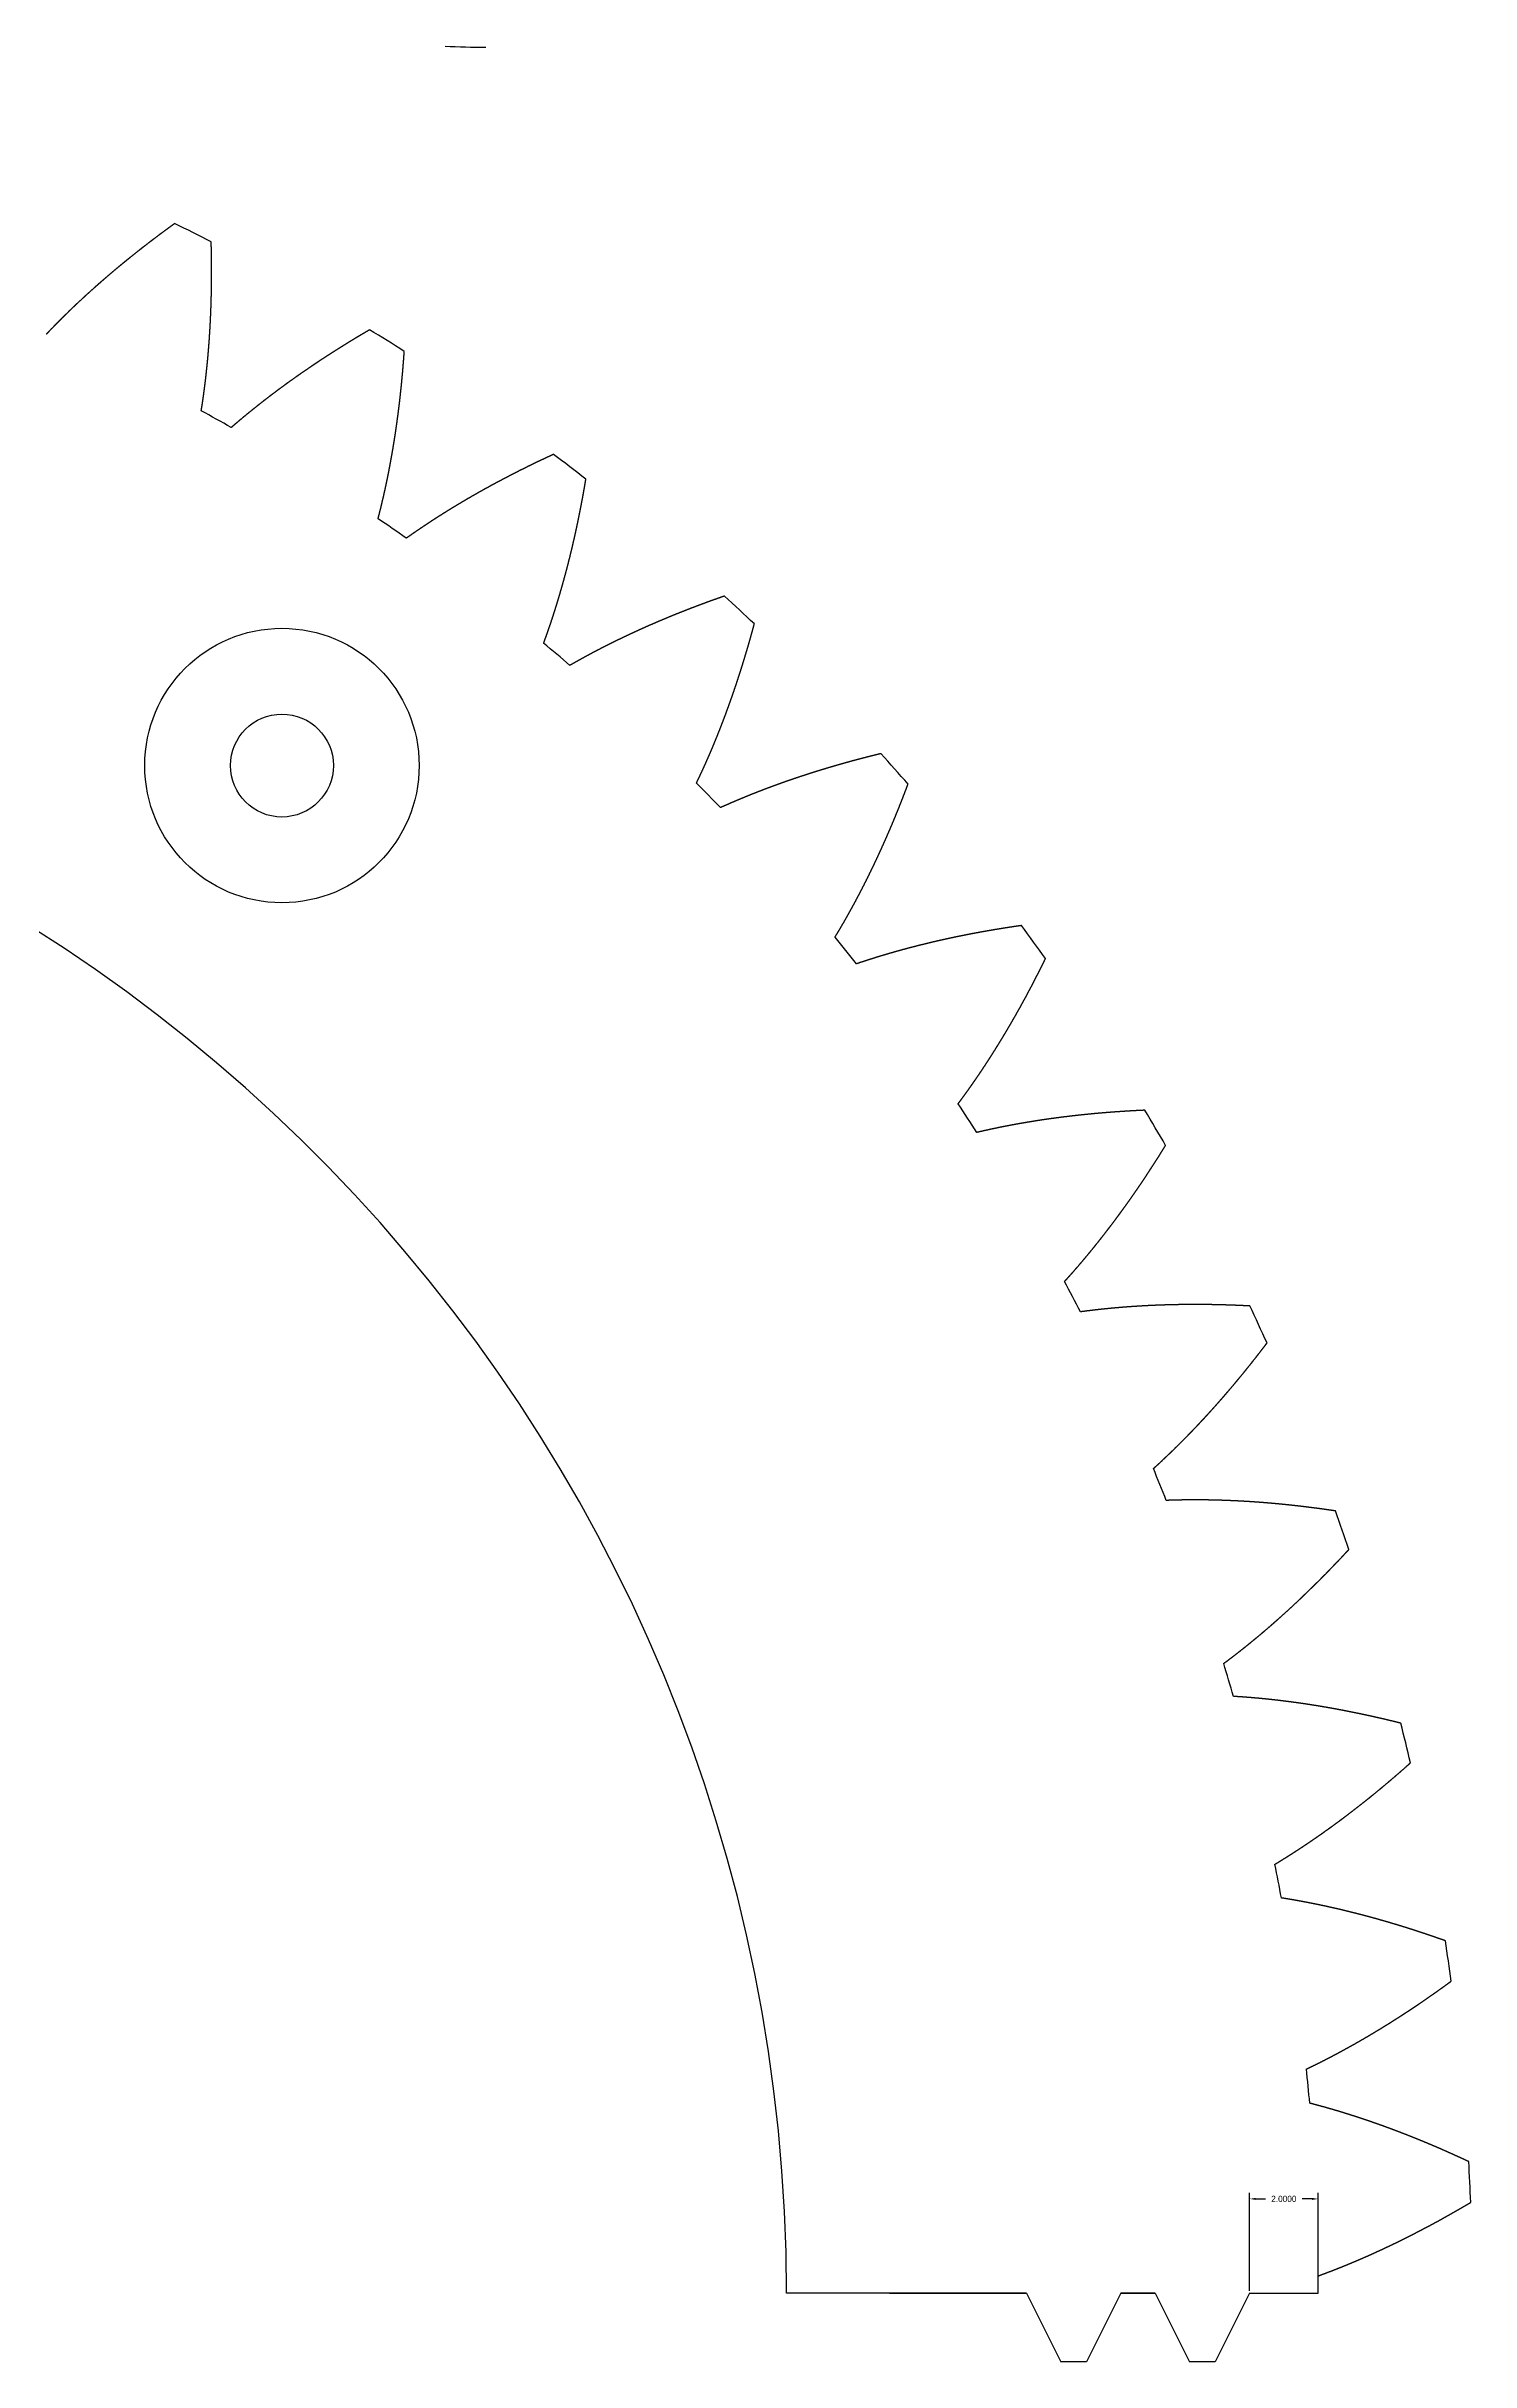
# Model space of a CAD drawing. Header units: millimetres. Extents: x -106 to 415, y -206 to 191.
# Drawn here: x -13.8 to 27.7, y -134.5 to -67 of the extents above; entities that cross this region are included whole.
import ezdxf

# ---------------------------------------------------------------- set-up
doc = ezdxf.new("R2010")
doc.units = ezdxf.units.MM
doc.header["$MEASUREMENT"] = 0

msp = doc.modelspace()

# ---------------------------------------------------------------- linework, layer by layer
at = {"linetype": 'Continuous'}
for p, q in [((21.24198, -132.39052), (21.24198, -129.52771)), ((23.24198, -132.39052), (23.24198, -129.52771)), ((21.42198, -129.70771), (21.70626, -129.70771)), ((23.06198, -129.70771), (22.77769, -129.70771)), ((14.74198, -132.45302), (7.74197, -132.45302)), ((10.74197, -132.45302), (14.74198, -132.45302)), ((14.74198, -132.45302), (15.74198, -134.45302)), ((17.49198, -132.45302), (16.49198, -134.45302)), ((17.49198, -132.45302), (18.49198, -132.45302)), ((18.49198, -132.45302), (17.49198, -132.45302)), ((18.49198, -132.45302), (19.49198, -134.45302)), ((21.24198, -132.45302), (20.24198, -134.45302)), ((21.24198, -132.45302), (23.24198, -132.45302)), ((16.49198, -134.45302), (15.74198, -134.45302)), ((20.24198, -134.45302), (19.49198, -134.45302))]:
    msp.add_line(p, q, dxfattribs=at)
msp.add_circle((-6.96942, -87.92833), 4, dxfattribs=at)
msp.add_circle((-6.96942, -87.92833), 1.5)
for centre, radius, start, end in [((0.00001, 0.00001), 67, 268.1069403, 269.1238291), ((-39.25802, -132.45302), 67, 63.1838634, 64.2007522), ((-39.25802, -132.45302), 67, 57.6454018, 58.6622907), ((-39.25802, -132.45302), 62.5, 60.4646701, 61.3814839), ((-39.25802, -132.45302), 67, 52.1069403, 53.1238291), ((-39.25802, -132.45302), 62.5, 54.9262085, 55.8430224), ((-39.25802, -132.45302), 67, 46.5684787, 47.5853676), ((-39.25802, -132.45302), 62.5, 49.387747, 50.3045609), ((-39.25803, -132.45302), 47, 0.0000019, 177.2307676), ((-39.25802, -132.45302), 67, 41.0300172, 42.046906), ((-39.25802, -132.45302), 62.5, 43.8492855, 44.7660993), ((-39.25802, -132.45302), 62.5, 38.3108239, 39.2276378), ((-39.25802, -132.45302), 67, 35.4915557, 36.5084445), ((-39.25802, -132.45302), 62.5, 32.7723624, 33.6891762), ((-39.25802, -132.45302), 67, 29.9530941, 30.969983), ((-39.25802, -132.45302), 62.5, 27.2339009, 28.1507147), ((-39.25802, -132.45302), 67, 24.4146326, 25.4315214), ((-39.25802, -132.45302), 62.5, 21.6954393, 22.6122532), ((-39.25802, -132.45302), 67, 18.8761711, 19.8930599), ((-39.25802, -132.45302), 62.5, 16.1569778, 17.0737916), ((-39.25802, -132.45302), 67, 13.3377095, 14.3545984), ((-39.25802, -132.45302), 62.5, 10.6185162, 11.5353301), ((-39.25802, -132.45302), 67, 7.799248, 8.8161368), ((-39.25802, -132.45302), 62.5, 5.0800547, 5.9968686), ((-39.25802, -132.45302), 67, 2.2607864, 3.2776753), ((-39.25802, -132.45302), 62.5, 0.0000001, 0.458407)]:
    msp.add_arc(centre, radius, start, end)
for points in [[(-10.09833, -72.13127), (-10.11657, -72.14441), (-10.15303, -72.1707), (-10.20761, -72.21022), (-10.28019, -72.26306), (-10.37059, -72.32938), (-10.46067, -72.39595), (-10.55042, -72.46278), (-10.63984, -72.52987), (-10.72893, -72.59722), (-10.81768, -72.66483), (-10.9061, -72.7327), (-10.99418, -72.80084), (-11.08192, -72.86923), (-11.16932, -72.93789), (-11.25636, -73.00681), (-11.34306, -73.07599), (-11.42941, -73.14544), (-11.5154, -73.21515), (-11.60104, -73.28512), (-11.68632, -73.35536), (-11.77123, -73.42587), (-11.85578, -73.49664), (-11.93996, -73.56768), (-12.02376, -73.63899), (-12.10719, -73.71056), (-12.19025, -73.7824), (-12.27292, -73.85452), (-12.35521, -73.9269), (-12.43711, -73.99955), (-12.51862, -74.07248), (-12.59973, -74.14568), (-12.68044, -74.21915), (-12.76074, -74.2929), (-12.84064, -74.36693), (-12.92013, -74.44123), (-12.9992, -74.51581), (-13.07786, -74.59067), (-13.15609, -74.66581), (-13.2339, -74.74123), (-13.31127, -74.81694), (-13.38819, -74.89293), (-13.46467, -74.96921), (-13.54069, -75.04578), (-13.61625, -75.12265), (-13.69136, -75.1998), (-13.75109, -75.26175), (-13.79568, -75.30834), (-13.82531, -75.33946), (-13.8401, -75.35503)], [(-9.32205, -77.58875), (-9.31866, -77.56754), (-9.31192, -77.5251), (-9.30197, -77.46138), (-9.28901, -77.37631), (-9.27331, -77.26979), (-9.25812, -77.16308), (-9.24344, -77.05618), (-9.22926, -76.9491), (-9.21558, -76.84184), (-9.2024, -76.7344), (-9.18972, -76.62678), (-9.17751, -76.519), (-9.16579, -76.41105), (-9.15454, -76.30293), (-9.14376, -76.19466), (-9.13345, -76.08623), (-9.12361, -75.97764), (-9.11424, -75.8689), (-9.10532, -75.76001), (-9.09686, -75.65096), (-9.08886, -75.54177), (-9.08131, -75.43244), (-9.0742, -75.32297), (-9.06755, -75.21336), (-9.06133, -75.10361), (-9.05556, -74.99372), (-9.05022, -74.8837), (-9.04532, -74.77355), (-9.04086, -74.66327), (-9.03682, -74.55287), (-9.03322, -74.44234), (-9.03004, -74.33168), (-9.02729, -74.22091), (-9.02495, -74.11001), (-9.02305, -73.999), (-9.02155, -73.88787), (-9.02048, -73.77663), (-9.01982, -73.66528), (-9.01958, -73.55381), (-9.01974, -73.44224), (-9.02032, -73.33055), (-9.0213, -73.21877), (-9.02269, -73.10688), (-9.02449, -72.99489), (-9.02669, -72.88279), (-9.02877, -72.79304), (-9.03051, -72.72567), (-9.03175, -72.68074), (-9.03239, -72.65828)], [(-4.41257, -75.22719), (-4.432, -75.23851), (-4.47082, -75.26116), (-4.52896, -75.29523), (-4.6063, -75.34082), (-4.70268, -75.3981), (-4.79876, -75.45566), (-4.89454, -75.51352), (-4.99002, -75.57166), (-5.08519, -75.6301), (-5.18006, -75.68883), (-5.27462, -75.74785), (-5.36886, -75.80717), (-5.46279, -75.86678), (-5.55641, -75.92668), (-5.6497, -75.98688), (-5.74267, -76.04737), (-5.83532, -76.10816), (-5.92764, -76.16924), (-6.01963, -76.23062), (-6.11129, -76.29231), (-6.20261, -76.35429), (-6.29359, -76.41657), (-6.38423, -76.47915), (-6.47453, -76.54204), (-6.56448, -76.60522), (-6.65408, -76.66872), (-6.74333, -76.73251), (-6.83222, -76.79662), (-6.92075, -76.86103), (-7.00891, -76.92575), (-7.09671, -76.99078), (-7.18413, -77.05612), (-7.27118, -77.12177), (-7.35785, -77.18774), (-7.44414, -77.25403), (-7.53004, -77.32063), (-7.61556, -77.38755), (-7.70068, -77.45478), (-7.7854, -77.52234), (-7.86971, -77.59023), (-7.95361, -77.65844), (-8.03709, -77.72699), (-8.12015, -77.79586), (-8.20278, -77.86507), (-8.28499, -77.93461), (-8.35041, -77.99051), (-8.39929, -78.03258), (-8.43179, -78.0607), (-8.44801, -78.07477)], [(-4.16664, -80.73412), (-4.16121, -80.71333), (-4.15041, -80.67174), (-4.13436, -80.60928), (-4.11325, -80.52586), (-4.08734, -80.42134), (-4.06192, -80.3166), (-4.03699, -80.21162), (-4.01254, -80.10641), (-3.98858, -80.00096), (-3.96509, -79.8953), (-3.94208, -79.78941), (-3.91953, -79.68331), (-3.89744, -79.57699), (-3.87581, -79.47047), (-3.85463, -79.36374), (-3.83391, -79.25681), (-3.81363, -79.14968), (-3.7938, -79.04235), (-3.77442, -78.93483), (-3.75548, -78.82711), (-3.73697, -78.7192), (-3.7189, -78.61111), (-3.70127, -78.50283), (-3.68406, -78.39437), (-3.66728, -78.28573), (-3.65093, -78.17692), (-3.635, -78.06793), (-3.61949, -77.95877), (-3.60441, -77.84943), (-3.58973, -77.73993), (-3.57548, -77.63027), (-3.56164, -77.52044), (-3.5482, -77.41044), (-3.53518, -77.30029), (-3.52257, -77.18998), (-3.51036, -77.07952), (-3.49855, -76.9689), (-3.48715, -76.85813), (-3.47615, -76.7472), (-3.46554, -76.63614), (-3.45534, -76.52492), (-3.44553, -76.41356), (-3.43611, -76.30206), (-3.42709, -76.19041), (-3.41846, -76.07863), (-3.41187, -75.98909), (-3.4071, -75.92188), (-3.404, -75.87704), (-3.40247, -75.85461)], [(0.94784, -78.85742), (0.92742, -78.8668), (0.8866, -78.8856), (0.82544, -78.9139), (0.74406, -78.95181), (0.6426, -78.99952), (0.54141, -79.04754), (0.44049, -79.09589), (0.33985, -79.14455), (0.23948, -79.19353), (0.13938, -79.24283), (0.03957, -79.29245), (-0.05996, -79.34239), (-0.1592, -79.39265), (-0.25816, -79.44324), (-0.35683, -79.49415), (-0.4552, -79.54539), (-0.55328, -79.59695), (-0.65107, -79.64884), (-0.74855, -79.70106), (-0.84574, -79.75361), (-0.94261, -79.80648), (-1.03918, -79.85969), (-1.13544, -79.91324), (-1.23139, -79.96711), (-1.32702, -80.02132), (-1.42233, -80.07587), (-1.51731, -80.13076), (-1.61197, -80.18598), (-1.70631, -80.24155), (-1.80031, -80.29746), (-1.89397, -80.35371), (-1.98729, -80.41031), (-2.08027, -80.46726), (-2.17291, -80.52455), (-2.26519, -80.5822), (-2.35712, -80.6402), (-2.44869, -80.69855), (-2.5399, -80.75726), (-2.63075, -80.81633), (-2.72122, -80.87576), (-2.81131, -80.93556), (-2.90102, -80.99572), (-2.99034, -81.05626), (-3.07926, -81.11717), (-3.1678, -81.17845), (-3.23831, -81.22778), (-3.29102, -81.26494), (-3.32608, -81.28978), (-3.34359, -81.30222)], [(0.66114, -84.36237), (0.66854, -84.3422), (0.6833, -84.30184), (0.70531, -84.24122), (0.73438, -84.16023), (0.77025, -84.05871), (0.80566, -83.9569), (0.84061, -83.85482), (0.87509, -83.75246), (0.90912, -83.64982), (0.9427, -83.54692), (0.97583, -83.44374), (1.00851, -83.34031), (1.04076, -83.23662), (1.07257, -83.13269), (1.10395, -83.0285), (1.13489, -82.92407), (1.16542, -82.8194), (1.19551, -82.71448), (1.22518, -82.60933), (1.25443, -82.50394), (1.28326, -82.39833), (1.31168, -82.29248), (1.33968, -82.18641), (1.36728, -82.08012), (1.39446, -81.97361), (1.42124, -81.86688), (1.44761, -81.75994), (1.47359, -81.65278), (1.49916, -81.54541), (1.52433, -81.43784), (1.5491, -81.33006), (1.57348, -81.22208), (1.59746, -81.1139), (1.62106, -81.00552), (1.64426, -80.89694), (1.66707, -80.78817), (1.6895, -80.67921), (1.71154, -80.57005), (1.7332, -80.46071), (1.75447, -80.35118), (1.77536, -80.24147), (1.79587, -80.13158), (1.816, -80.0215), (1.83576, -79.91125), (1.85514, -79.80082), (1.87034, -79.71234), (1.88158, -79.6459), (1.88899, -79.60157), (1.89268, -79.5794)], [(5.93287, -82.98805), (5.91163, -82.99542), (5.86919, -83.01019), (5.80558, -83.03245), (5.72092, -83.06233), (5.61533, -83.10003), (5.50998, -83.13806), (5.40487, -83.17644), (5.3, -83.21516), (5.19537, -83.25422), (5.09099, -83.29363), (4.98685, -83.33338), (4.88297, -83.37349), (4.77933, -83.41394), (4.67596, -83.45474), (4.57284, -83.49589), (4.46997, -83.53739), (4.36737, -83.57925), (4.26504, -83.62146), (4.16297, -83.66402), (4.06117, -83.70695), (3.95964, -83.75023), (3.85839, -83.79387), (3.75741, -83.83787), (3.65671, -83.88224), (3.5563, -83.92696), (3.45617, -83.97206), (3.35633, -84.01752), (3.25678, -84.06335), (3.15752, -84.10955), (3.05856, -84.15613), (2.95991, -84.20308), (2.86156, -84.25041), (2.76352, -84.29812), (2.66579, -84.3462), (2.56837, -84.39467), (2.47127, -84.44353), (2.37449, -84.49277), (2.27804, -84.5424), (2.18192, -84.59243), (2.08613, -84.64285), (1.99069, -84.69367), (1.8956, -84.7449), (1.80085, -84.79654), (1.70647, -84.84858), (1.61243, -84.90103), (1.53749, -84.94332), (1.48144, -84.97522), (1.44414, -84.99656), (1.42551, -85.00726)], [(5.1162, -88.43962), (5.12551, -88.42027), (5.1441, -88.38152), (5.17186, -88.32331), (5.2086, -88.2455), (5.25411, -88.14792), (5.29918, -88.05), (5.34381, -87.95177), (5.38802, -87.85322), (5.4318, -87.75434), (5.47515, -87.65516), (5.51808, -87.55566), (5.56059, -87.45587), (5.60269, -87.35578), (5.64439, -87.2554), (5.68568, -87.15472), (5.72656, -87.05377), (5.76704, -86.95253), (5.80712, -86.85101), (5.8468, -86.74921), (5.88609, -86.64714), (5.92498, -86.5448), (5.96348, -86.44219), (6.00159, -86.33932), (6.03931, -86.23619), (6.07665, -86.1328), (6.1136, -86.02915), (6.15017, -85.92525), (6.18637, -85.8211), (6.22218, -85.7167), (6.25761, -85.61206), (6.29267, -85.50718), (6.32736, -85.40205), (6.36167, -85.29669), (6.39562, -85.19109), (6.42919, -85.08526), (6.4624, -84.9792), (6.49523, -84.87291), (6.52771, -84.76639), (6.55982, -84.65965), (6.59156, -84.55269), (6.62294, -84.44551), (6.65397, -84.3381), (6.68463, -84.23049), (6.71493, -84.12266), (6.74488, -84.01462), (6.76855, -83.92801), (6.78614, -83.86297), (6.7978, -83.81956), (6.80361, -83.79785)], [(10.49596, -87.58052), (10.47411, -87.5858), (10.43044, -87.59641), (10.36498, -87.61243), (10.27783, -87.634), (10.1691, -87.66133), (10.06057, -87.68902), (9.95224, -87.71707), (9.84412, -87.74548), (9.73621, -87.77427), (9.62852, -87.80342), (9.52103, -87.83294), (9.41376, -87.86283), (9.30671, -87.89309), (9.19987, -87.92372), (9.09326, -87.95473), (8.98687, -87.98611), (8.88071, -88.01787), (8.77478, -88.05), (8.66908, -88.08252), (8.56361, -88.11542), (8.45838, -88.1487), (8.35339, -88.18236), (8.24863, -88.21641), (8.14413, -88.25085), (8.03986, -88.28568), (7.93585, -88.3209), (7.83209, -88.35651), (7.72858, -88.39252), (7.62533, -88.42893), (7.52234, -88.46574), (7.41961, -88.50295), (7.31715, -88.54056), (7.21496, -88.57858), (7.11305, -88.61702), (7.01141, -88.65586), (6.91005, -88.69511), (6.80897, -88.73479), (6.70818, -88.77488), (6.60768, -88.81539), (6.50747, -88.85633), (6.40757, -88.89771), (6.30797, -88.93952), (6.20869, -88.98177), (6.10972, -89.02446), (6.01106, -89.06759), (5.93239, -89.10245), (5.87352, -89.12879), (5.83434, -89.14643), (5.81476, -89.15528)], [(9.15695, -92.92783), (9.16809, -92.90946), (9.19033, -92.87269), (9.22357, -92.81743), (9.26766, -92.74353), (9.32237, -92.65079), (9.37668, -92.55768), (9.43059, -92.46422), (9.4841, -92.37039), (9.53721, -92.2762), (9.58993, -92.18166), (9.64227, -92.08678), (9.69421, -91.99155), (9.74578, -91.89599), (9.79697, -91.8001), (9.84778, -91.70389), (9.89821, -91.60735), (9.94828, -91.51049), (9.99797, -91.41331), (10.04729, -91.31582), (10.09624, -91.21801), (10.14483, -91.1199), (10.19305, -91.02149), (10.24091, -90.92278), (10.28841, -90.82377), (10.33555, -90.72446), (10.38234, -90.62487), (10.42877, -90.52498), (10.47484, -90.42481), (10.52056, -90.32436), (10.56593, -90.22363), (10.61095, -90.12261), (10.65562, -90.02133), (10.69995, -89.91977), (10.74392, -89.81794), (10.78755, -89.71584), (10.83084, -89.61348), (10.87378, -89.51086), (10.91639, -89.40797), (10.95865, -89.30483), (11.00057, -89.20143), (11.04215, -89.09777), (11.08339, -88.99387), (11.12429, -88.88971), (11.16486, -88.78531), (11.2051, -88.68066), (11.23702, -88.59675), (11.26081, -88.53371), (11.2766, -88.49163), (11.28448, -88.47057)], [(14.59451, -92.59195), (14.57226, -92.5951), (14.52776, -92.60145), (14.46107, -92.61107), (14.37224, -92.62413), (14.26138, -92.64084), (14.15068, -92.65792), (14.04015, -92.67539), (13.9298, -92.69324), (13.81961, -92.71147), (13.7096, -92.73009), (13.59977, -92.7491), (13.49011, -92.7685), (13.38064, -92.78828), (13.27135, -92.80846), (13.16224, -92.82904), (13.05332, -92.85), (12.94459, -92.87137), (12.83606, -92.89313), (12.72771, -92.91529), (12.61956, -92.93785), (12.51161, -92.96082), (12.40385, -92.9842), (12.2963, -93.00798), (12.18896, -93.03217), (12.08182, -93.05677), (11.97489, -93.08179), (11.86818, -93.10722), (11.76168, -93.13307), (11.6554, -93.15935), (11.54933, -93.18604), (11.4435, -93.21316), (11.33789, -93.24071), (11.2325, -93.2687), (11.12736, -93.29711), (11.02244, -93.32596), (10.91777, -93.35525), (10.81333, -93.38498), (10.70914, -93.41516), (10.6052, -93.44579), (10.50151, -93.47686), (10.39808, -93.5084), (10.29491, -93.54041), (10.19202, -93.57288), (10.08939, -93.60582), (9.98703, -93.63923), (9.90535, -93.66633), (9.84422, -93.68686), (9.80352, -93.70065), (9.78318, -93.70756)], [(12.74566, -97.78506), (12.75852, -97.76786), (12.78421, -97.73341), (12.82263, -97.68161), (12.87364, -97.61231), (12.93704, -97.52528), (13.00009, -97.43786), (13.06277, -97.35003), (13.12508, -97.2618), (13.18704, -97.17318), (13.24864, -97.08417), (13.30988, -96.99478), (13.37078, -96.90501), (13.43133, -96.81488), (13.49153, -96.72437), (13.55139, -96.63351), (13.61091, -96.54229), (13.67009, -96.45071), (13.72893, -96.35879), (13.78743, -96.26651), (13.84559, -96.17389), (13.90342, -96.08092), (13.96091, -95.98763), (14.01808, -95.89399), (14.07491, -95.80003), (14.13142, -95.70574), (14.1876, -95.61112), (14.24345, -95.51619), (14.29898, -95.42093), (14.35418, -95.32536), (14.40906, -95.22947), (14.46362, -95.13328), (14.51786, -95.03678), (14.57178, -94.93997), (14.62537, -94.84286), (14.67865, -94.74545), (14.73162, -94.64775), (14.78427, -94.54974), (14.8366, -94.45145), (14.88862, -94.35287), (14.94032, -94.254), (14.99171, -94.15484), (15.04279, -94.0554), (15.09356, -93.95568), (15.14401, -93.85568), (15.19416, -93.7554), (15.23403, -93.67496), (15.26379, -93.61451), (15.28357, -93.57415), (15.29345, -93.55396)], [(18.19026, -97.97556), (18.1678, -97.97655), (18.1229, -97.97856), (18.05559, -97.98171), (17.96592, -97.98614), (17.85396, -97.99206), (17.74213, -97.99838), (17.63043, -98.0051), (17.51887, -98.01222), (17.40744, -98.01973), (17.29615, -98.02765), (17.18499, -98.03597), (17.07398, -98.04469), (16.9631, -98.05382), (16.85237, -98.06335), (16.74179, -98.0733), (16.63136, -98.08366), (16.52107, -98.09443), (16.41094, -98.10561), (16.30096, -98.11721), (16.19114, -98.12923), (16.08147, -98.14168), (15.97197, -98.15454), (15.86262, -98.16783), (15.75345, -98.18155), (15.64443, -98.1957), (15.53559, -98.21028), (15.42692, -98.22529), (15.31842, -98.24075), (15.2101, -98.25664), (15.10196, -98.27297), (14.994, -98.28975), (14.88622, -98.30698), (14.77863, -98.32466), (14.67123, -98.3428), (14.56402, -98.36139), (14.45701, -98.38044), (14.35019, -98.39995), (14.24357, -98.41993), (14.13716, -98.44038), (14.03095, -98.46131), (13.92496, -98.48272), (13.81919, -98.50461), (13.71364, -98.527), (13.60831, -98.54988), (13.5032, -98.57326), (13.4193, -98.59235), (13.35647, -98.60689), (13.31462, -98.61668), (13.29371, -98.6216)], [(15.84883, -102.96598), (15.86329, -102.9501), (15.89218, -102.91829), (15.93542, -102.87044), (15.99288, -102.80639), (16.06439, -102.72589), (16.13558, -102.64495), (16.20644, -102.56359), (16.27698, -102.48179), (16.3472, -102.39956), (16.4171, -102.31691), (16.48669, -102.23385), (16.55597, -102.15038), (16.62493, -102.0665), (16.69359, -101.98223), (16.76194, -101.89757), (16.82998, -101.81252), (16.89772, -101.72708), (16.96516, -101.64126), (17.03229, -101.55506), (17.09912, -101.46849), (17.16565, -101.38154), (17.23189, -101.29423), (17.29782, -101.20655), (17.36346, -101.11851), (17.4288, -101.03011), (17.49385, -100.94136), (17.55861, -100.85226), (17.62307, -100.76281), (17.68724, -100.67301), (17.75111, -100.58287), (17.8147, -100.49239), (17.878, -100.40157), (17.94101, -100.31042), (18.00373, -100.21894), (18.06616, -100.12713), (18.12831, -100.03499), (18.19017, -99.94252), (18.25175, -99.84974), (18.31304, -99.75664), (18.37404, -99.66322), (18.43476, -99.56948), (18.4952, -99.47544), (18.55535, -99.38108), (18.61522, -99.28642), (18.67481, -99.19145), (18.72226, -99.11523), (18.75772, -99.05793), (18.78131, -99.01967), (18.79308, -99.00053)], [(21.24962, -103.68107), (21.22717, -103.67989), (21.18229, -103.67756), (21.11499, -103.67419), (21.02531, -103.66995), (20.9133, -103.66504), (20.80138, -103.66054), (20.68956, -103.65644), (20.57783, -103.65276), (20.46619, -103.64948), (20.35466, -103.64662), (20.24322, -103.64417), (20.13188, -103.64214), (20.02064, -103.64053), (19.90951, -103.63933), (19.79849, -103.63856), (19.68757, -103.63821), (19.57676, -103.63828), (19.46606, -103.63879), (19.35547, -103.63972), (19.245, -103.64109), (19.13465, -103.64289), (19.02441, -103.64512), (18.9143, -103.6478), (18.80431, -103.65092), (18.69444, -103.65448), (18.5847, -103.65848), (18.47508, -103.66294), (18.3656, -103.66785), (18.25625, -103.67321), (18.14703, -103.67903), (18.03796, -103.68531), (17.92902, -103.69206), (17.82023, -103.69927), (17.71158, -103.70696), (17.60308, -103.71512), (17.49472, -103.72375), (17.38652, -103.73286), (17.27847, -103.74246), (17.17058, -103.75254), (17.06285, -103.76312), (16.95529, -103.7742), (16.8479, -103.78579), (16.74068, -103.79788), (16.63363, -103.81049), (16.52676, -103.82361), (16.44141, -103.83452), (16.37747, -103.84292), (16.33487, -103.84863), (16.31359, -103.85151)], [(18.43748, -108.42222), (18.4534, -108.4078), (18.48523, -108.37893), (18.53289, -108.33548), (18.59626, -108.27727), (18.67521, -108.20405), (18.75387, -108.13036), (18.83226, -108.05621), (18.91036, -107.9816), (18.98819, -107.90654), (19.06575, -107.83102), (19.14303, -107.75506), (19.22003, -107.67867), (19.29677, -107.60184), (19.37324, -107.52459), (19.44944, -107.44692), (19.52538, -107.36884), (19.60105, -107.29034), (19.67645, -107.21142), (19.75159, -107.13211), (19.82646, -107.05239), (19.90108, -106.97227), (19.97543, -106.89175), (20.04952, -106.81084), (20.12335, -106.72955), (20.19692, -106.64787), (20.27023, -106.56581), (20.34328, -106.48338), (20.41607, -106.40056), (20.48861, -106.31738), (20.56089, -106.23382), (20.63291, -106.1499), (20.70468, -106.06562), (20.77619, -105.98098), (20.84745, -105.89597), (20.91845, -105.81062), (20.9892, -105.72491), (21.0597, -105.63885), (21.12994, -105.55244), (21.19993, -105.46568), (21.26967, -105.37859), (21.33915, -105.29115), (21.40838, -105.20338), (21.47736, -105.11527), (21.54609, -105.02683), (21.61457, -104.93805), (21.66915, -104.86677), (21.70997, -104.81316), (21.73714, -104.77736), (21.75071, -104.75944)], [(23.74404, -109.65522), (23.72181, -109.65187), (23.67736, -109.64523), (23.6107, -109.63538), (23.52185, -109.6225), (23.41084, -109.6068), (23.29988, -109.59152), (23.18897, -109.57665), (23.07812, -109.5622), (22.96732, -109.54817), (22.85658, -109.53455), (22.7459, -109.52136), (22.63528, -109.50859), (22.52472, -109.49625), (22.41422, -109.48434), (22.30378, -109.47285), (22.19342, -109.4618), (22.08312, -109.45118), (21.97289, -109.44099), (21.86273, -109.43125), (21.75264, -109.42195), (21.64263, -109.41309), (21.53269, -109.40468), (21.42283, -109.39671), (21.31305, -109.3892), (21.20335, -109.38214), (21.09374, -109.37553), (20.98421, -109.36939), (20.87476, -109.36371), (20.7654, -109.35849), (20.65614, -109.35375), (20.54696, -109.34947), (20.43788, -109.34567), (20.3289, -109.34235), (20.22002, -109.33952), (20.11123, -109.33716), (20.00255, -109.3353), (19.89398, -109.33393), (19.78551, -109.33305), (19.67715, -109.33267), (19.5689, -109.3328), (19.46077, -109.33345), (19.35276, -109.33462), (19.24488, -109.33631), (19.13711, -109.33853), (19.02948, -109.34127), (18.94346, -109.34389), (18.87901, -109.34609), (18.83607, -109.34765), (18.8146, -109.34847)], [(20.48744, -114.10282), (20.50468, -114.09001), (20.53915, -114.06435), (20.59078, -114.0257), (20.65948, -113.97388), (20.74512, -113.90862), (20.83053, -113.84287), (20.9157, -113.77663), (21.00064, -113.7099), (21.08535, -113.6427), (21.16983, -113.57502), (21.25408, -113.50688), (21.33811, -113.43827), (21.4219, -113.36921), (21.50547, -113.2997), (21.58881, -113.22975), (21.67193, -113.15936), (21.75482, -113.08852), (21.83749, -113.01726), (21.91993, -112.94556), (22.00215, -112.87344), (22.08415, -112.8009), (22.16592, -112.72793), (22.24747, -112.65455), (22.3288, -112.58077), (22.40991, -112.50657), (22.4908, -112.43197), (22.57147, -112.35697), (22.65192, -112.28157), (22.73214, -112.20577), (22.81215, -112.12958), (22.89193, -112.05301), (22.9715, -111.97604), (23.05085, -111.89869), (23.12998, -111.82097), (23.20889, -111.74286), (23.28758, -111.66438), (23.36605, -111.58552), (23.44431, -111.5063), (23.52234, -111.42671), (23.60016, -111.34675), (23.67776, -111.26643), (23.75514, -111.18574), (23.8323, -111.1047), (23.90924, -111.02331), (23.98597, -110.94156), (24.04717, -110.87587), (24.09298, -110.82645), (24.12348, -110.79344), (24.13872, -110.77691)], [(25.65023, -115.84222), (25.62843, -115.83675), (25.58483, -115.82584), (25.51943, -115.80961), (25.43223, -115.78821), (25.32326, -115.76188), (25.21429, -115.73596), (25.10533, -115.71045), (24.99639, -115.68537), (24.88747, -115.66071), (24.77856, -115.63647), (24.66967, -115.61266), (24.56079, -115.58927), (24.45194, -115.56632), (24.34311, -115.54379), (24.2343, -115.5217), (24.12551, -115.50005), (24.01675, -115.47883), (23.90802, -115.45806), (23.79932, -115.43773), (23.69064, -115.41784), (23.582, -115.39841), (23.47339, -115.37942), (23.36481, -115.36089), (23.25627, -115.34282), (23.14776, -115.32521), (23.03929, -115.30805), (22.93086, -115.29137), (22.82248, -115.27515), (22.71413, -115.2594), (22.60584, -115.24413), (22.49758, -115.22934), (22.38938, -115.21503), (22.28123, -115.20121), (22.17313, -115.18788), (22.06508, -115.17504), (21.95708, -115.16269), (21.84915, -115.15084), (21.74127, -115.1395), (21.63345, -115.12867), (21.5257, -115.11836), (21.41801, -115.10856), (21.31039, -115.0993), (21.20285, -115.09057), (21.09537, -115.08238), (20.98797, -115.07472), (20.90211, -115.06902), (20.83775, -115.06499), (20.79485, -115.06241), (20.77341, -115.06114)], [(21.97958, -119.95476), (21.99798, -119.94367), (22.03476, -119.92145), (22.08987, -119.88797), (22.16325, -119.84302), (22.25479, -119.78633), (22.34615, -119.72913), (22.43732, -119.67142), (22.52831, -119.6132), (22.61911, -119.55449), (22.70972, -119.49528), (22.80016, -119.43558), (22.89041, -119.37541), (22.98048, -119.31476), (23.07036, -119.25364), (23.16007, -119.19206), (23.24959, -119.13001), (23.33893, -119.06751), (23.42809, -119.00456), (23.51707, -118.94116), (23.60587, -118.8773), (23.69448, -118.81301), (23.78292, -118.74828), (23.87117, -118.68312), (23.95924, -118.61752), (24.04713, -118.5515), (24.13484, -118.48506), (24.22237, -118.41819), (24.30972, -118.35091), (24.39689, -118.28321), (24.48388, -118.2151), (24.57068, -118.14658), (24.6573, -118.07765), (24.74375, -118.00832), (24.83001, -117.9386), (24.91609, -117.86847), (25.00199, -117.79795), (25.0877, -117.72704), (25.17324, -117.65573), (25.25859, -117.58404), (25.34376, -117.51197), (25.42875, -117.43951), (25.51356, -117.36667), (25.59818, -117.29346), (25.68262, -117.21987), (25.76688, -117.1459), (25.83414, -117.08644), (25.8845, -117.04167), (25.91804, -117.01175), (25.9348, -116.99677)], [(26.95039, -122.18432), (26.92922, -122.17676), (26.88687, -122.1617), (26.82334, -122.13923), (26.73862, -122.10952), (26.63269, -122.07279), (26.52674, -122.03647), (26.42075, -122.00057), (26.31474, -121.96509), (26.20871, -121.93003), (26.10264, -121.8954), (25.99656, -121.86119), (25.89045, -121.8274), (25.78432, -121.79405), (25.67817, -121.76113), (25.572, -121.72864), (25.46581, -121.69658), (25.35961, -121.66497), (25.25339, -121.6338), (25.14715, -121.60307), (25.04091, -121.57279), (24.93464, -121.54296), (24.82837, -121.51358), (24.72209, -121.48466), (24.6158, -121.4562), (24.5095, -121.42819), (24.40319, -121.40065), (24.29688, -121.37358), (24.19057, -121.34697), (24.08425, -121.32084), (23.97793, -121.29519), (23.87161, -121.27002), (23.76529, -121.24534), (23.65898, -121.22114), (23.55267, -121.19744), (23.44637, -121.17423), (23.34007, -121.15152), (23.23378, -121.12931), (23.1275, -121.10761), (23.02123, -121.08642), (22.91497, -121.06576), (22.80873, -121.04562), (22.70251, -121.02601), (22.59631, -121.00694), (22.49013, -120.98842), (22.38397, -120.97043), (22.29906, -120.95647), (22.23538, -120.94624), (22.19294, -120.93953), (22.17172, -120.9362)], [(22.89995, -125.92338), (22.91934, -125.91413), (22.95809, -125.89556), (23.01618, -125.86755), (23.09356, -125.82989), (23.19014, -125.7823), (23.28659, -125.73419), (23.38291, -125.68555), (23.47909, -125.63639), (23.57513, -125.58671), (23.67104, -125.53652), (23.76681, -125.48583), (23.86245, -125.43465), (23.95795, -125.38297), (24.05332, -125.33082), (24.14855, -125.27818), (24.24364, -125.22507), (24.33859, -125.17148), (24.43341, -125.11742), (24.5281, -125.0629), (24.62264, -125.00792), (24.71705, -124.95248), (24.81132, -124.89659), (24.90545, -124.84025), (24.99944, -124.78346), (25.09329, -124.72623), (25.18701, -124.66856), (25.28058, -124.61045), (25.37402, -124.55191), (25.46731, -124.49294), (25.56046, -124.43354), (25.65348, -124.37372), (25.74635, -124.31348), (25.83908, -124.25282), (25.93167, -124.19174), (26.02411, -124.13025), (26.11641, -124.06835), (26.20858, -124.00604), (26.30059, -123.94333), (26.39247, -123.88021), (26.4842, -123.81669), (26.57578, -123.75277), (26.66722, -123.68846), (26.75851, -123.62376), (26.84966, -123.55866), (26.94067, -123.49317), (27.01335, -123.44047), (27.0678, -123.40078), (27.10407, -123.37423), (27.1222, -123.36094)], [(27.63238, -128.62229), (27.61203, -128.61273), (27.57134, -128.59365), (27.51027, -128.56515), (27.42882, -128.5274), (27.32693, -128.48062), (27.22497, -128.43425), (27.12295, -128.38829), (27.02086, -128.34274), (26.9187, -128.29761), (26.81647, -128.2529), (26.71418, -128.20861), (26.61183, -128.16474), (26.50942, -128.1213), (26.40694, -128.07829), (26.3044, -128.0357), (26.2018, -127.99355), (26.09915, -127.95184), (25.99643, -127.91056), (25.89366, -127.86972), (25.79083, -127.82933), (25.68794, -127.78938), (25.585, -127.74988), (25.48201, -127.71084), (25.37896, -127.67225), (25.27586, -127.63411), (25.17271, -127.59644), (25.0695, -127.55923), (24.96625, -127.52249), (24.86295, -127.48622), (24.75961, -127.45043), (24.65621, -127.41512), (24.55278, -127.38029), (24.44929, -127.34594), (24.34577, -127.31209), (24.2422, -127.27873), (24.13859, -127.24587), (24.03494, -127.2135), (23.93125, -127.18165), (23.82752, -127.1503), (23.72376, -127.11947), (23.61996, -127.08918), (23.51612, -127.05941), (23.41226, -127.03018), (23.30836, -127.00149), (23.20443, -126.97334), (23.12126, -126.95125), (23.05887, -126.93493), (23.01727, -126.92415), (22.99647, -126.91879)], [(23.23998, -131.95298), (23.26016, -131.94563), (23.30053, -131.93089), (23.36105, -131.90862), (23.4417, -131.87861), (23.54243, -131.84056), (23.64307, -131.80198), (23.74363, -131.76286), (23.84411, -131.72321), (23.9445, -131.68304), (24.0448, -131.64234), (24.14502, -131.60113), (24.24515, -131.55942), (24.34519, -131.5172), (24.44515, -131.47449), (24.54501, -131.43129), (24.64479, -131.3876), (24.74447, -131.34343), (24.84407, -131.29878), (24.94357, -131.25365), (25.04298, -131.20805), (25.14229, -131.16198), (25.24152, -131.11545), (25.34065, -131.06845), (25.43968, -131.021), (25.53862, -130.9731), (25.63746, -130.92474), (25.73621, -130.87594), (25.83486, -130.82669), (25.93341, -130.777), (26.03186, -130.72687), (26.13021, -130.6763), (26.22846, -130.6253), (26.32661, -130.57388), (26.42466, -130.52202), (26.52261, -130.46974), (26.62046, -130.41704), (26.7182, -130.36391), (26.81585, -130.31037), (26.91338, -130.25642), (27.01081, -130.20205), (27.10814, -130.14727), (27.20536, -130.09208), (27.30247, -130.03649), (27.39948, -129.98049), (27.49638, -129.92409), (27.57381, -129.87866), (27.63184, -129.8444), (27.6705, -129.82148), (27.68983, -129.81)]]:
    msp.add_open_spline(points, degree=5)
for points in [[(21.42198, -129.67771), (21.42198, -129.73771), (21.24198, -129.70771)], [(23.06198, -129.67771), (23.06198, -129.73771), (23.24198, -129.70771)]]:
    msp.add_solid(points, dxfattribs=at)

# ---------------------------------------------------------------- texts
at = {"linetype": 'Continuous', "insert": (22.24198, -129.70771), "char_height": 0.18, "attachment_point": 5}
msp.add_mtext('\\A1;2.0000', dxfattribs=at)

doc.saveas('drawing.dxf')
